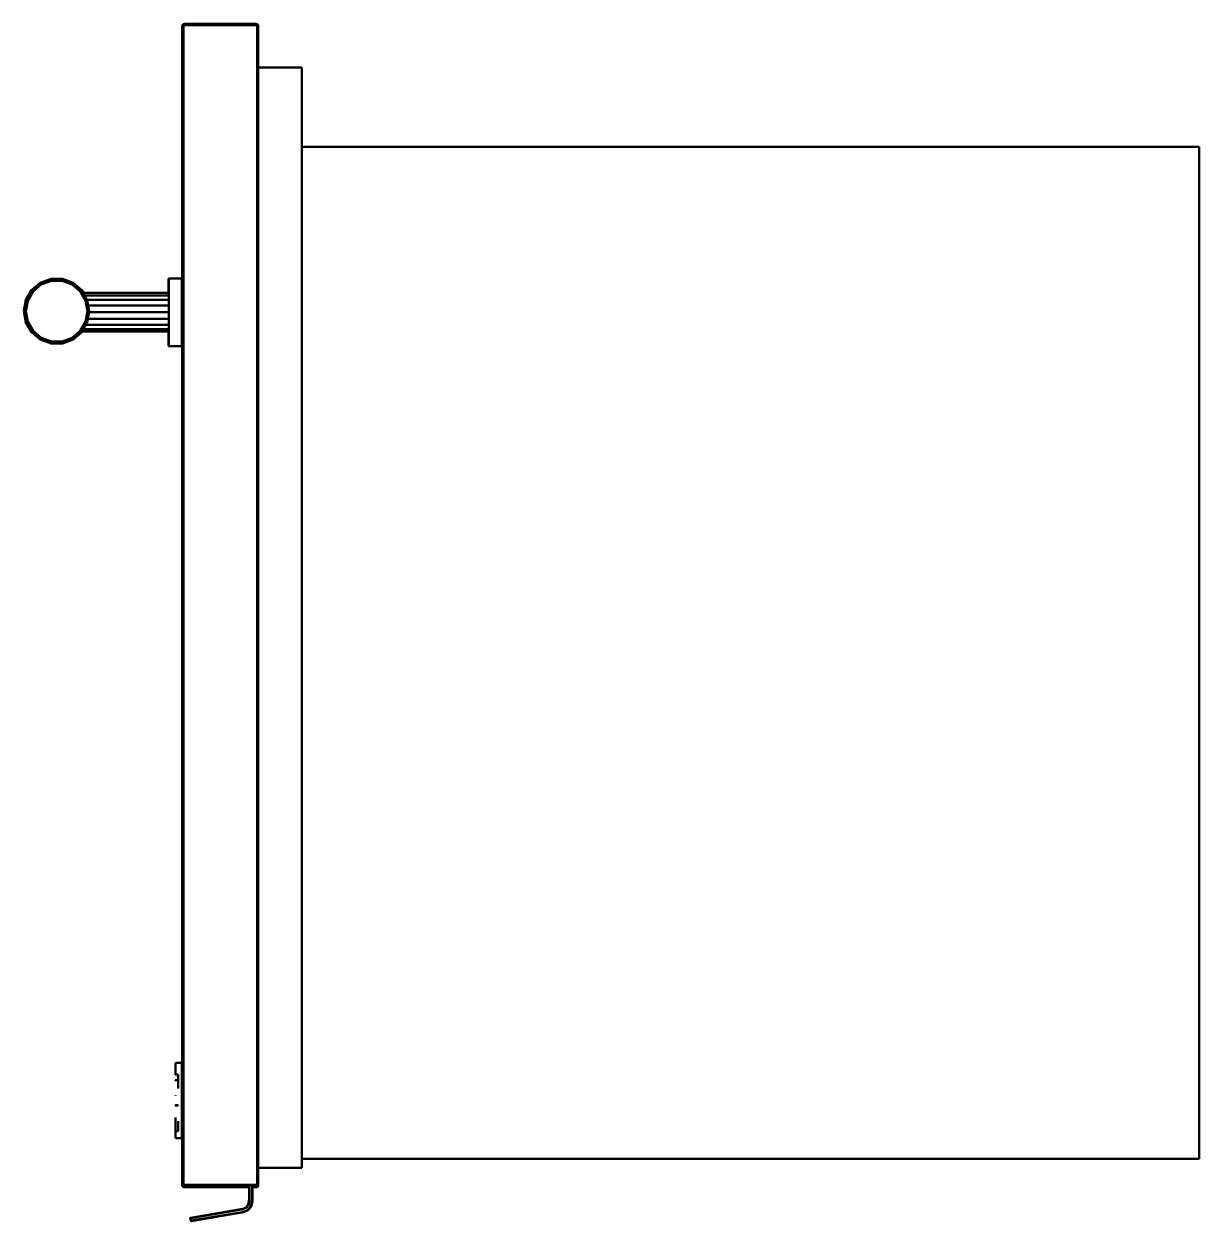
# Model space of a CAD drawing. Header units: millimetres. Extents: x 60499 to 556746, y 248297 to 497145.
# Drawn here: x 206195 to 239087, y 327653 to 361165 of the extents above; entities that cross this region are included whole.
import ezdxf

# ---------------------------------------------------------------- set-up
doc = ezdxf.new("R2010")
doc.units = ezdxf.units.MM
doc.layers.add('Visible (ANSI)', color=7, linetype='Continuous', lineweight=50)

msp = doc.modelspace()

# ---------------------------------------------------------------- linework, layer by layer
at = {"layer": 'Visible (ANSI)'}
for p, q in [((210642, 361128), (210635, 361132)), ((210664, 361149), (210642, 361128)), ((210664, 361114), (210642, 361128)), ((210664, 361149), (210659, 361157)), ((210677, 361128), (210664, 361149)), ((210677, 361128), (210664, 361114)), ((212718, 361149), (212704, 361128)), ((212718, 361114), (212704, 361128)), ((212722, 361157), (212718, 361149)), ((212739, 361128), (212718, 361149)), ((212739, 361128), (212718, 361114)), ((212747, 361132), (212739, 361128)), ((213975, 359947), (212755, 359947)), ((213975, 359947), (213975, 329142)), ((239087, 357723), (213975, 357723)), ((239087, 357723), (239087, 329393)), ((206415, 353708), (206657, 353912)), ((206654, 353917), (206657, 353912)), ((206657, 353912), (206954, 354020)), ((206954, 354020), (206953, 354026)), ((206954, 354020), (207270, 354020)), ((207271, 354026), (207270, 354020)), ((207270, 354020), (207567, 353912)), ((207567, 353912), (207570, 353917)), ((207567, 353912), (207809, 353708)), ((210249, 354035), (210249, 352371)), ((210614, 352143), (210614, 354042)), ((206257, 353435), (206415, 353708)), ((206415, 353708), (206410, 353712)), ((207814, 353712), (207809, 353708)), ((207809, 353708), (207968, 353435)), ((207860, 353633), (210242, 353633)), ((210242, 353567), (207898, 353567)), ((206202, 353123), (206257, 353435)), ((206251, 353437), (206257, 353435)), ((207968, 353435), (207973, 353437)), ((207968, 353435), (208022, 353123)), ((207969, 353445), (210242, 353445)), ((208001, 353280), (210242, 353280)), ((206202, 353123), (206195, 353123)), ((206257, 352812), (206202, 353123)), ((207968, 352812), (208022, 353123)), ((207990, 352905), (210242, 352905)), ((208029, 353123), (208022, 353123)), ((208023, 353093), (210242, 353093)), ((206251, 352810), (206257, 352812)), ((206415, 352538), (206257, 352812)), ((207968, 352812), (207809, 352538)), ((207825, 352553), (210242, 352553)), ((207862, 352618), (210242, 352618)), ((207933, 352740), (210242, 352740)), ((207968, 352812), (207973, 352810)), ((206410, 352534), (206415, 352538)), ((206657, 352335), (206415, 352538)), ((206657, 352335), (206654, 352329)), ((206954, 352227), (206657, 352335)), ((206953, 352220), (206954, 352227)), ((207270, 352227), (206954, 352227)), ((207567, 352335), (207270, 352227)), ((207270, 352227), (207271, 352220)), ((207809, 352538), (207567, 352335)), ((207570, 352329), (207567, 352335)), ((207809, 352538), (207814, 352534)), ((210249, 352371), (210249, 352151)), ((210435, 332056), (210435, 331978)), ((210435, 331978), (210435, 331757)), ((210437, 332064), (210436, 332063)), ((210444, 332076), (210443, 332075)), ((210445, 332076), (210444, 332076)), ((210619, 329975), (210619, 332083)), ((210435, 331758), (210435, 331758)), ((210511, 331758), (210435, 331758)), ((210435, 331706), (210435, 331708)), ((210435, 331708), (210435, 331706)), ((210435, 331708), (210435, 331708)), ((210511, 331594), (210435, 331594)), ((210435, 331593), (210435, 331593)), ((210435, 331593), (210435, 331593)), ((210435, 331591), (210435, 331591)), ((210435, 331590), (210435, 331590)), ((210435, 331589), (210435, 331589)), ((210435, 331589), (210435, 331589)), ((210435, 331589), (210435, 331589)), ((210435, 331587), (210435, 331588)), ((210435, 331588), (210435, 331588)), ((210435, 331586), (210435, 331587)), ((210435, 331587), (210435, 331587)), ((210435, 331587), (210435, 331587)), ((210435, 331585), (210435, 331585)), ((210435, 331585), (210435, 331585)), ((210435, 331585), (210435, 331585)), ((210435, 331585), (210435, 331585)), ((210435, 331580), (210435, 331580)), ((210511, 331751), (210511, 331745)), ((210511, 331745), (210511, 331745)), ((210511, 331744), (210511, 331744)), ((210511, 331744), (210511, 331744)), ((210511, 331744), (210511, 331744)), ((210511, 331744), (210511, 331744)), ((210511, 331744), (210511, 331742)), ((210511, 331742), (210511, 331742)), ((210511, 331742), (210511, 331741)), ((210511, 331741), (210511, 331741)), ((210511, 331741), (210511, 331741)), ((210511, 331741), (210511, 331741)), ((210511, 331741), (210511, 331740)), ((210511, 331740), (210511, 331740)), ((210511, 331740), (210511, 331740)), ((210511, 331740), (210511, 331708)), ((210511, 331708), (210511, 331706)), ((210511, 331706), (210511, 331696)), ((210511, 331696), (210511, 331368)), ((210511, 331593), (210511, 331594)), ((210511, 331581), (210511, 331581)), ((210435, 331194), (210435, 331192)), ((210435, 331173), (210435, 331172)), ((210435, 331172), (210435, 331172)), ((210435, 331172), (210435, 331172)), ((210435, 331172), (210435, 331172)), ((210435, 331171), (210435, 331171)), ((210511, 331191), (210511, 331191)), ((210511, 331190), (210511, 331190)), ((210511, 331190), (210511, 331187)), ((210511, 331187), (210511, 331187)), ((210511, 331187), (210511, 331187)), ((210511, 331187), (210511, 331187)), ((210627, 331134), (210619, 331134)), ((210435, 330897), (210435, 330897)), ((210435, 330896), (210435, 330896)), ((210435, 330895), (210435, 330895)), ((210435, 330895), (210435, 330895)), ((210435, 330893), (210435, 330893)), ((210435, 330893), (210435, 330893)), ((210435, 330892), (210435, 330892)), ((210435, 330892), (210435, 330892)), ((210435, 330890), (210435, 330890)), ((210435, 330890), (210435, 330890)), ((210435, 330785), (210435, 330784)), ((210511, 330888), (210511, 330882)), ((210619, 330924), (210627, 330924)), ((210435, 330555), (210435, 330448)), ((210435, 330448), (210435, 330443)), ((210435, 330443), (210435, 330441)), ((210435, 330441), (210435, 330431)), ((210435, 330431), (210435, 330247)), ((210511, 330448), (210511, 330443)), ((210511, 330443), (210511, 330441)), ((210511, 330441), (210511, 330431)), ((210511, 330431), (210511, 330247)), ((210435, 330169), (210435, 330247)), ((210435, 330167), (210435, 330169)), ((210435, 330169), (210435, 330169)), ((210435, 330169), (210511, 330169)), ((210511, 330247), (210511, 330169)), ((210511, 330169), (210511, 330167)), ((210511, 330169), (210511, 330169)), ((212755, 329142), (213975, 329142)), ((239087, 329393), (213975, 329393)), ((210642, 328671), (210635, 328671)), ((210635, 328630), (210642, 328630)), ((210664, 328671), (210642, 328671)), ((210664, 328647), (210642, 328671)), ((210642, 328630), (210664, 328605)), ((210642, 328630), (210664, 328630)), ((210664, 328647), (210659, 328647)), ((210659, 328605), (210664, 328605)), ((210664, 328630), (210662, 328646)), ((210664, 328671), (212718, 328671)), ((210664, 328671), (210677, 328647)), ((210677, 328647), (210664, 328647)), ((212495, 328630), (210664, 328630)), ((210664, 328630), (210677, 328605)), ((210664, 328605), (210677, 328605)), ((212496, 328647), (210677, 328647)), ((210677, 328605), (212495, 328605)), ((210700, 328597), (212495, 328597)), ((212496, 328256), (212495, 328647)), ((212495, 328597), (212496, 328256)), ((212496, 328256), (212498, 328653)), ((212593, 328247), (212590, 328654)), ((212704, 328647), (212592, 328647)), ((212593, 328647), (212593, 328247)), ((212593, 328639), (212682, 328639)), ((212718, 328630), (212593, 328630)), ((212593, 328605), (212704, 328605)), ((212593, 328597), (212682, 328597)), ((212704, 328647), (212718, 328671)), ((212718, 328647), (212704, 328647)), ((212718, 328630), (212704, 328605)), ((212704, 328605), (212718, 328605)), ((212739, 328671), (212718, 328671)), ((212739, 328671), (212718, 328647)), ((212722, 328647), (212718, 328647)), ((212718, 328630), (212720, 328646)), ((212739, 328630), (212718, 328605)), ((212718, 328630), (212739, 328630)), ((212739, 328671), (212747, 328671)), ((212747, 328630), (212739, 328630)), ((212264, 327983), (210863, 327746)), ((212289, 327889), (210879, 327653)), ((210851, 327733), (210863, 327664)), ((210854, 327741), (210853, 327744)), ((210863, 327746), (210854, 327741)), ((210863, 327664), (210868, 327657)), ((210876, 327666), (210865, 327735)), ((210878, 327656), (210868, 327657))]:
    msp.add_line(p, q, dxfattribs=at)
at = {"layer": 'Visible (ANSI)', "flags": 128}
for points in [[(212755, 359947), (212755, 361092), (212747, 361132), (212722, 361157), (212682, 361165), (210700, 361165), (210659, 361157), (210635, 361132), (210627, 361092), (210627, 328712), (210635, 328671), (210659, 328647), (210700, 328639), (212495, 328639)], [(210642, 361128), (210635, 361092), (210635, 328712), (210642, 328671)], [(210664, 361114), (210659, 361092), (210659, 328712), (210664, 328671)], [(212718, 361149), (212682, 361157), (210700, 361157), (210664, 361149)], [(212704, 361128), (212682, 361132), (210700, 361132), (210677, 361128)], [(212718, 361114), (212722, 361092), (212722, 328712), (212718, 328671)], [(212739, 328671), (212747, 328712), (212747, 361092), (212739, 361128)], [(207860, 353633), (207814, 353712), (207570, 353917), (207271, 354026), (206953, 354026), (206654, 353917), (206410, 353712), (206251, 353437), (206195, 353123), (206251, 352810), (206410, 352534), (206654, 352329), (206953, 352220), (207271, 352220), (207570, 352329), (207814, 352534), (207825, 352553)], [(207950, 352818), (207795, 352550), (207558, 352351), (207267, 352245), (206957, 352245), (206666, 352351), (206429, 352550), (206274, 352818), (206220, 353123), (206274, 353428), (206429, 353696), (206666, 353895), (206957, 354001), (207267, 354001), (207558, 353895), (207795, 353696), (207950, 353428), (208004, 353123), (207950, 352818)], [(207921, 352829), (207771, 352570), (207542, 352378), (207261, 352276), (206963, 352276), (206682, 352378), (206453, 352570), (206303, 352829), (206251, 353123), (206303, 353418), (206453, 353676), (206682, 353869), (206963, 353971), (207261, 353971), (207542, 353869), (207771, 353676), (207921, 353418), (207973, 353123), (207921, 352829)], [(210243, 354022), (210242, 353979), (210242, 353864), (210242, 353853), (210242, 353818), (210242, 353761), (210242, 353684), (210242, 353633)], [(210627, 353971), (210614, 354042), (210572, 354042), (210531, 354042), (210490, 354042), (210448, 354042), (210407, 354042), (210366, 354042), (210328, 354042), (210297, 354042), (210275, 354042), (210262, 354041), (210255, 354038), (210249, 354035), (210246, 354029), (210243, 354022)], [(210242, 352553), (210242, 352501), (210242, 352424), (210242, 352367), (210242, 352332), (210242, 352321), (210242, 352206), (210243, 352163), (210246, 352156), (210249, 352151), (210255, 352147), (210262, 352144), (210275, 352143), (210297, 352143), (210328, 352143), (210366, 352143), (210407, 352143), (210448, 352143), (210490, 352143), (210531, 352143), (210572, 352143), (210614, 352143), (210627, 352214)], [(210436, 332062), (210436, 332061), (210436, 332060), (210436, 332059), (210435, 332058), (210435, 332058), (210435, 332057)], [(210435, 332057), (210435, 332056), (210435, 332056)], [(210437, 332064), (210436, 332063), (210436, 332062)], [(210438, 332068), (210438, 332067), (210437, 332066)], [(210437, 332066), (210437, 332065), (210437, 332065)], [(210437, 332065), (210437, 332065), (210437, 332064)], [(210444, 332075), (210443, 332075), (210442, 332074), (210442, 332073), (210441, 332073), (210441, 332072), (210440, 332071), (210440, 332070), (210439, 332069), (210439, 332069), (210438, 332068), (210438, 332068)], [(210446, 332077), (210445, 332076), (210444, 332076)], [(210619, 332083), (210462, 332083), (210461, 332083), (210461, 332083), (210460, 332083), (210459, 332083), (210458, 332082), (210457, 332082), (210456, 332082), (210455, 332082), (210454, 332082), (210453, 332081), (210453, 332081), (210452, 332081), (210451, 332080), (210450, 332080), (210449, 332079), (210449, 332079), (210448, 332078), (210447, 332078), (210446, 332077), (210446, 332077)], [(210511, 331753), (210435, 331758), (210435, 331758)], [(210511, 331594), (210435, 331591), (210435, 331591)], [(210511, 331594), (210435, 331591), (210435, 331590)], [(210511, 331594), (210435, 331590), (210435, 331590)], [(210511, 331594), (210435, 331590), (210435, 331590)], [(210511, 331594), (210435, 331589), (210435, 331589), (210435, 331589), (210435, 331589), (210435, 331588), (210435, 331588), (210435, 331588), (210435, 331588)], [(210511, 331594), (210435, 331588), (210435, 331588)], [(210511, 330903), (210435, 330896), (210435, 330896), (210435, 330896)], [(210511, 330903), (210435, 330896), (210435, 330895), (210435, 330895), (210435, 330895), (210435, 330895), (210435, 330895), (210435, 330894), (210435, 330894), (210435, 330894), (210435, 330894), (210435, 330894)], [(210511, 330893), (210435, 330893), (210435, 330892)], [(210511, 330892), (210435, 330892), (210435, 330892)], [(210511, 330892), (210435, 330890), (210435, 330890)], [(210435, 330167), (210435, 330158), (210435, 330149), (210435, 330139), (210435, 330130), (210435, 330121), (210435, 330113), (210435, 330104), (210435, 330096), (210435, 330088), (210435, 330081), (210435, 330073), (210435, 330066), (210435, 330060), (210435, 330053), (210435, 330047), (210435, 330042), (210435, 330037), (210435, 330032), (210435, 330027), (210435, 330023), (210435, 330019), (210435, 330016), (210435, 330012), (210435, 330010), (210435, 330007), (210435, 330006), (210435, 330004), (210435, 330003), (210435, 330002), (210435, 330002), (210435, 330001), (210435, 330001), (210435, 330000), (210436, 329999), (210436, 329998), (210436, 329997), (210436, 329996), (210436, 329995), (210436, 329995)], [(210435, 330002), (210435, 330002), (210435, 330001)], [(210436, 329996), (210436, 329995), (210437, 329995)], [(210436, 329995), (210437, 329994), (210437, 329994), (210437, 329993)], [(210437, 329994), (210437, 329993), (210437, 329992), (210438, 329991), (210438, 329991)], [(210438, 329991), (210438, 329990), (210439, 329989), (210439, 329989), (210440, 329988), (210440, 329987), (210441, 329986)], [(210441, 329986), (210441, 329986), (210442, 329985), (210442, 329984), (210443, 329984), (210444, 329983)], [(210444, 329983), (210444, 329983), (210444, 329982), (210445, 329982)], [(210445, 329982), (210445, 329982), (210446, 329981), (210446, 329981), (210447, 329980), (210448, 329980), (210449, 329979), (210449, 329979), (210450, 329978), (210451, 329978), (210452, 329978), (210453, 329977), (210453, 329977), (210454, 329977), (210455, 329976), (210456, 329976), (210457, 329976), (210458, 329976), (210458, 329976), (210459, 329976), (210460, 329976), (210461, 329975), (210461, 329975), (210462, 329975), (210619, 329975)], [(212682, 328639), (212722, 328647), (212747, 328671), (212755, 328712), (212755, 329142)], [(212747, 328630), (212755, 328670), (212755, 329142)], [(210627, 328712), (210627, 328670), (210635, 328630)], [(210642, 328630), (210635, 328670), (210635, 328671)], [(210635, 328630), (210659, 328605), (210700, 328597)], [(212509, 328659), (212509, 328241), (212485, 328101), (212416, 328019), (212281, 327972), (210865, 327735)], [(210876, 327666), (212299, 327904), (212456, 327962), (212548, 328071), (212579, 328235), (212579, 328659)], [(212500, 328655), (212503, 328249), (212507, 328658)], [(212581, 328658), (212586, 328241), (212589, 328655)], [(212682, 328597), (212722, 328605), (212747, 328630)], [(212747, 328671), (212747, 328670), (212739, 328630)], [(212593, 328247), (212591, 328234), (212590, 328220), (212563, 328078), (212557, 328066), (212552, 328054), (212473, 327961), (212462, 327953), (212451, 327946), (212316, 327896), (212302, 327892), (212289, 327889), (210878, 327656)], [(212496, 328256), (212495, 328243), (212493, 328229), (212475, 328120), (212469, 328108), (212464, 328096), (212417, 328041), (212406, 328033), (212395, 328026), (212291, 327990), (212277, 327986), (212264, 327983)], [(210863, 327749), (210853, 327744), (210851, 327733)], [(210863, 327746), (212273, 327977), (210865, 327735)], [(210878, 327656), (212294, 327896), (210876, 327666)], [(210868, 327657), (210866, 327665), (210855, 327734), (210854, 327741)], [(210863, 327664), (210868, 327655), (210879, 327653)]]:
    msp.add_lwpolyline(points, dxfattribs=at)

doc.saveas('drawing.dxf')
